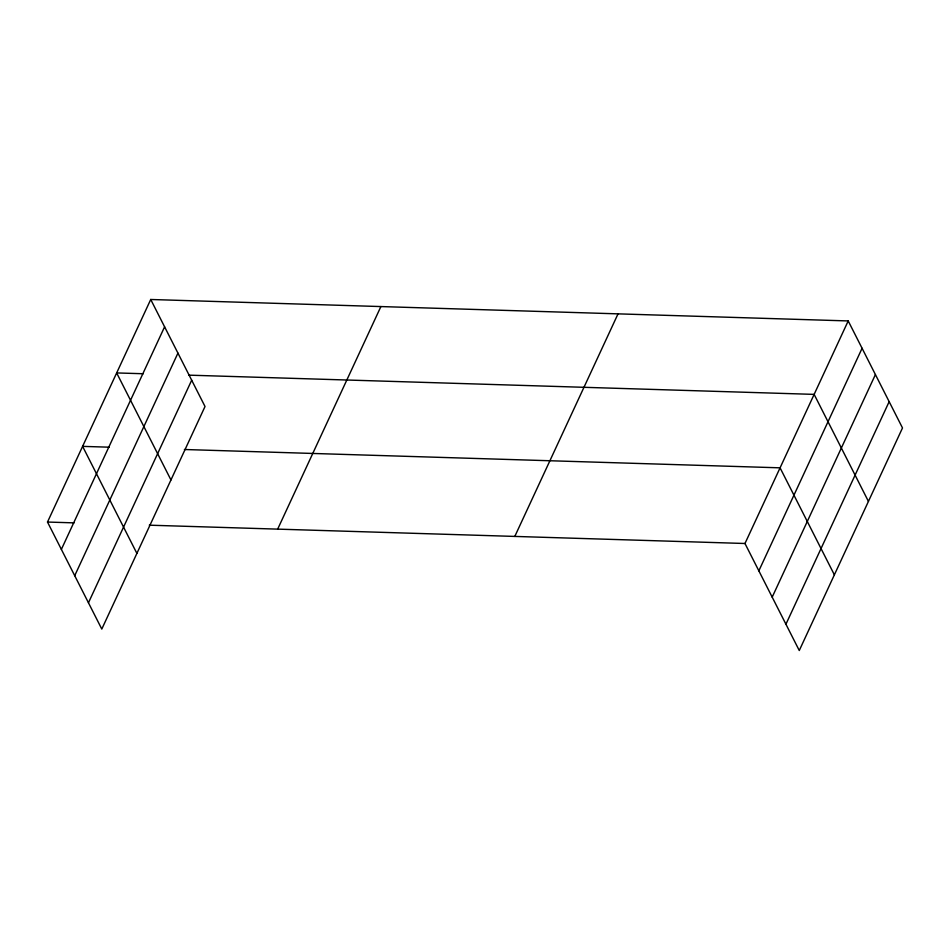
<?xml version="1.0" encoding="UTF-8"?>
<svg xmlns="http://www.w3.org/2000/svg" width="950" height="950" viewBox="0 0 950 950"><rect width="100%" height="100%" fill="white"/><g stroke="black" fill="none" stroke-linecap="round" stroke-linejoin="round"><path stroke-width="1.43" d="M150.729 299.488L205.022 406.505L101.793 629.066L47.5 522.049L150.729 299.488L848.207 320.934L902.5 427.951L799.271 650.512L744.978 543.495L848.207 320.934M61.37 549.397L164.599 326.836M74.718 575.688L177.935 353.127M88.457 602.775L191.686 380.214M277.673 529.126L380.891 306.565M514.805 536.418L618.034 313.856M758.848 570.843L862.078 348.282M772.196 597.134L875.413 374.573M785.935 624.221L889.164 401.66M143.224 373.742L116.66 372.934L170.953 479.952M188.955 375.155L814.138 394.381L868.431 501.398M109.155 447.189L82.603 446.369L136.895 553.399M184.407 449.504L780.069 467.827L834.373 574.845M47.5 522.049L74.052 522.868M149.304 525.184L744.978 543.495"/></g></svg>
